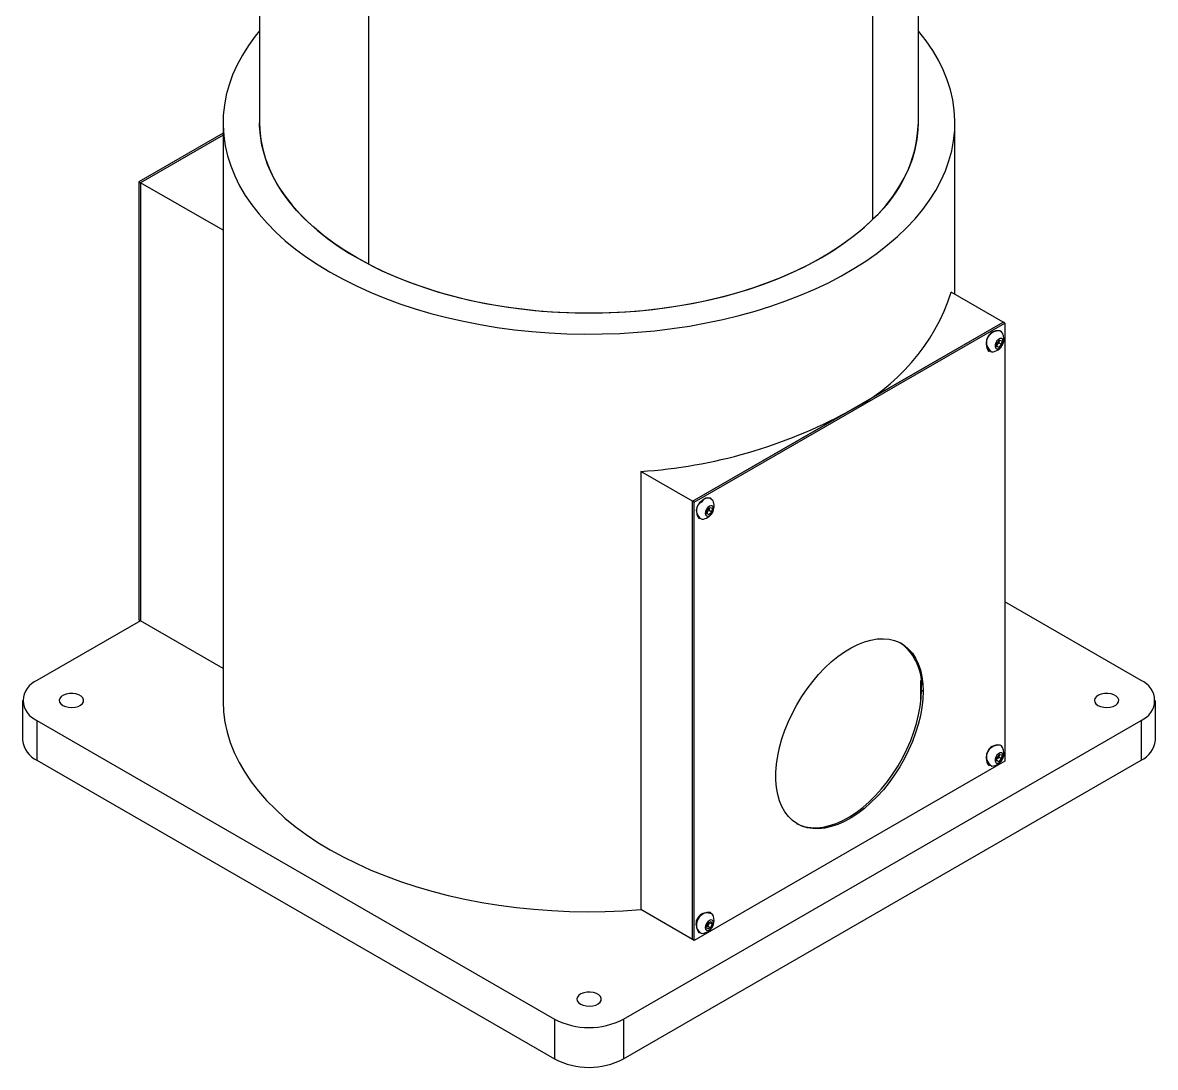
# Model space of a CAD drawing. Header units: millimetres. Extents: x 674 to 4388, y 772 to 3584.
# Drawn here: x 3126.4 to 3590.6, y 771.9 to 1200.2 of the extents above; entities that cross this region are included whole.
import ezdxf

# ---------------------------------------------------------------- set-up
doc = ezdxf.new("R2010")
doc.units = ezdxf.units.MM
doc.layers.get('0').update_dxf_attribs({"lineweight": 35})

msp = doc.modelspace()

# ---------------------------------------------------------------- linework, layer by layer
at = {"color": 7, "linetype": 'Continuous', "lineweight": 25}
for p, q in [((3223.51, 1363.24), (3223.51, 1159.11)), ((3223.51, 1363.24), (3223.51, 1159.11)), ((3493.51, 1159.25), (3493.51, 1363.38)), ((3493.51, 1159.11), (3493.51, 1363.24)), ((3474.9, 1119.77), (3474.9, 1323.9)), ((3474.9, 1119.63), (3474.9, 1323.76)), ((3268.3, 1101.13), (3268.3, 1305.27)), ((3208.51, 1159.11), (3208.51, 922.31)), ((3508.51, 1088.84), (3508.51, 1159.11)), ((3208.51, 1154.96), (3173.95, 1135.02)), ((3208.51, 1154.15), (3174.66, 1134.61)), ((3173.95, 1135.02), (3174.66, 1134.61)), ((3173.95, 1135.02), (3173.95, 955.38)), ((3174.66, 1134.61), (3174.66, 954.97)), ((3208.51, 1115.07), (3174.66, 1134.61)), ((3528.21, 1077.46), (3507, 1089.71)), ((3400.93, 1003.98), (3528.21, 1077.46)), ((3464.57, 1040.72), (3528.21, 1077.46)), ((3528.92, 1077.05), (3528.21, 1077.46)), ((3401.64, 1003.57), (3528.92, 1077.05)), ((3527.32, 1073.66), (3527.05, 1073.82)), ((3528.92, 1077.05), (3528.92, 897.41)), ((3525.51, 1067.35), (3525.62, 1068.82)), ((3525.96, 1068.36), (3525.55, 1067.91)), ((3525.62, 1068.82), (3526.73, 1070.05)), ((3526.52, 1068.98), (3525.96, 1068.36)), ((3527.62, 1068.34), (3526.51, 1067.11)), ((3526.58, 1069.72), (3526.52, 1068.98)), ((3526.52, 1068.98), (3527.62, 1068.34)), ((3526.59, 1069.89), (3526.58, 1069.72)), ((3526.73, 1070.05), (3527.73, 1069.82)), ((3527.73, 1069.82), (3527.62, 1068.34)), ((3522.3, 1065.59), (3522.57, 1065.43)), ((3526.51, 1067.11), (3525.51, 1067.35)), ((3525.53, 1067.67), (3526.51, 1067.11)), ((3400.93, 1003.98), (3464.57, 1040.72)), ((3379.72, 1016.23), (3379.72, 836.59)), ((3400.93, 1003.98), (3379.72, 1016.23)), ((3401.64, 1003.57), (3400.93, 1003.98)), ((3400.93, 824.34), (3400.93, 1003.98)), ((3401.64, 823.94), (3401.64, 1003.57)), ((3408.53, 1005.08), (3408.26, 1005.24)), ((3406.7, 998.81), (3406.86, 1000.3)), ((3407.67, 998.51), (3406.7, 998.81)), ((3406.72, 999.05), (3407.67, 998.51)), ((3407.13, 999.74), (3406.75, 999.34)), ((3406.86, 1000.3), (3407.99, 1001.5)), ((3407.7, 1000.34), (3407.13, 999.74)), ((3408.8, 999.7), (3407.67, 998.51)), ((3407.78, 1001.08), (3407.7, 1000.34)), ((3407.7, 1000.34), (3408.8, 999.7)), ((3407.8, 1001.3), (3407.78, 1001.08)), ((3407.99, 1001.5), (3408.96, 1001.2)), ((3408.96, 1001.2), (3408.8, 999.7)), ((3403.51, 997.01), (3403.78, 996.86)), ((3584.78, 930.48), (3528.92, 962.72)), ((3174.66, 954.97), (3132.23, 930.48)), ((3173.95, 955.38), (3174.66, 954.97)), ((3208.51, 935.43), (3174.66, 954.97)), ((3494.54, 922.19), (3494.54, 930.56)), ((3494.75, 926.5), (3495.46, 926.09)), ((3126.38, 922.31), (3126.38, 905.98)), ((3590.64, 905.98), (3590.64, 922.31)), ((3132.23, 914.15), (3344.37, 791.69)), ((3132.23, 914.15), (3132.23, 897.82)), ((3372.65, 791.69), (3584.78, 914.15)), ((3584.78, 914.15), (3584.78, 897.82)), ((3527.32, 903.82), (3527.05, 903.98)), ((3132.23, 897.82), (3344.37, 775.36)), ((3372.65, 775.36), (3584.78, 897.82)), ((3528.92, 897.41), (3401.64, 823.94)), ((3525.51, 897.5), (3525.62, 898.98)), ((3526.51, 897.27), (3525.51, 897.5)), ((3525.53, 897.83), (3526.51, 897.27)), ((3525.96, 898.52), (3525.55, 898.06)), ((3525.62, 898.98), (3526.73, 900.21)), ((3526.52, 899.14), (3525.96, 898.52)), ((3527.62, 898.5), (3526.51, 897.27)), ((3526.58, 899.88), (3526.52, 899.14)), ((3526.52, 899.14), (3527.62, 898.5)), ((3526.59, 900.05), (3526.58, 899.88)), ((3526.73, 900.21), (3527.73, 899.97)), ((3527.73, 899.97), (3527.62, 898.5)), ((3522.3, 895.75), (3522.57, 895.59)), ((3400.93, 824.34), (3379.72, 836.59)), ((3406.61, 829.64), (3407.36, 831.2)), ((3407.36, 831.2), (3408.57, 831.71)), ((3407.94, 831.32), (3407.57, 830.54)), ((3407.89, 831.42), (3407.94, 831.32)), ((3407.94, 831.32), (3409.04, 830.68)), ((3408.53, 835.24), (3408.26, 835.4)), ((3408.57, 831.71), (3409.04, 830.68)), ((3403.51, 827.17), (3403.78, 827.02)), ((3407.08, 828.61), (3406.61, 829.64)), ((3407.19, 829.76), (3406.66, 829.54)), ((3408.3, 829.13), (3407.08, 828.61)), ((3407.57, 830.54), (3407.19, 829.76)), ((3407.19, 829.76), (3408.3, 829.13)), ((3409.04, 830.68), (3408.3, 829.13)), ((3401.64, 823.94), (3400.93, 824.34)), ((3344.37, 791.69), (3344.37, 775.36)), ((3372.65, 791.69), (3372.65, 775.36))]:
    msp.add_line(p, q, dxfattribs=at)
at = {"color": 7, "linetype": 'Continuous', "lineweight": 25, "flags": 128}
for points in [[(3223.51, 1196.85), (3221.72, 1194.65), (3218.91, 1190.79), (3216.42, 1186.86), (3214.26, 1182.87), (3212.44, 1178.82), (3210.96, 1174.72), (3209.83, 1170.59), (3209.04, 1166.43), (3208.61, 1162.25), (3208.52, 1158.06), (3208.78, 1153.88), (3209.39, 1149.71), (3210.35, 1145.56), (3211.66, 1141.45), (3213.31, 1137.37), (3215.3, 1133.35), (3217.62, 1129.38), (3220.27, 1125.49), (3223.25, 1121.67), (3226.54, 1117.94), (3230.14, 1114.31), (3234.04, 1110.78), (3238.23, 1107.37), (3242.7, 1104.07), (3247.44, 1100.91), (3252.44, 1097.88), (3257.69, 1094.99), (3263.17, 1092.26), (3268.88, 1089.67), (3274.8, 1087.26), (3280.91, 1085), (3287.2, 1082.93), (3293.66, 1081.03), (3300.27, 1079.31), (3307.02, 1077.78), (3313.88, 1076.44), (3320.85, 1075.29), (3327.91, 1074.34), (3335.04, 1073.58), (3342.23, 1073.03), (3349.45, 1072.67), (3356.7, 1072.52), (3363.94, 1072.57), (3371.18, 1072.83), (3378.39, 1073.28), (3385.55, 1073.93), (3392.64, 1074.79), (3399.66, 1075.84), (3406.58, 1077.08), (3413.39, 1078.52), (3420.07, 1080.15), (3426.61, 1081.95), (3432.98, 1083.94), (3439.19, 1086.11), (3445.2, 1088.44), (3451.02, 1090.94), (3456.61, 1093.6), (3461.98, 1096.42), (3467.11, 1099.38), (3471.98, 1102.48), (3476.58, 1105.71), (3480.92, 1109.06), (3484.96, 1112.53), (3488.71, 1116.12), (3492.16, 1119.8), (3495.29, 1123.57), (3498.11, 1127.43), (3500.6, 1131.36), (3502.75, 1135.35), (3504.57, 1139.4), (3506.05, 1143.5), (3507.18, 1147.63), (3507.97, 1151.79), (3508.41, 1155.97), (3508.5, 1160.16), (3508.23, 1164.34), (3507.62, 1168.51), (3506.66, 1172.66), (3505.35, 1176.77), (3503.7, 1180.85), (3501.72, 1184.87), (3499.39, 1188.84), (3496.74, 1192.73), (3493.76, 1196.55), (3493.51, 1196.85)], [(3268.3, 1101.13), (3263.25, 1103.89), (3258.45, 1106.79), (3253.92, 1109.84), (3249.66, 1113.01), (3245.69, 1116.3), (3242.03, 1119.71), (3238.67, 1123.23), (3235.63, 1126.84), (3232.91, 1130.53), (3230.53, 1134.3), (3228.49, 1138.14), (3226.79, 1142.03), (3225.44, 1145.97), (3224.45, 1149.94), (3223.81, 1153.94), (3223.52, 1157.95), (3223.51, 1159.11), (3223.59, 1156.36), (3224.02, 1152.36), (3224.8, 1148.37), (3225.93, 1144.41), (3227.42, 1140.49), (3229.25, 1136.62), (3231.43, 1132.81), (3233.94, 1129.07), (3236.79, 1125.4), (3239.95, 1121.83), (3243.44, 1118.36), (3247.22, 1114.99), (3251.3, 1111.74), (3255.67, 1108.62), (3260.31, 1105.63), (3265.21, 1102.78), (3270.35, 1100.08), (3275.73, 1097.54), (3281.33, 1095.17), (3287.14, 1092.96), (3293.13, 1090.92), (3299.3, 1089.07), (3305.62, 1087.4), (3312.09, 1085.93), (3318.68, 1084.65), (3325.37, 1083.56), (3332.15, 1082.68), (3339, 1081.99), (3345.9, 1081.52), (3352.84, 1081.24), (3359.79, 1081.18), (3366.74, 1081.32), (3373.66, 1081.67), (3380.55, 1082.22), (3387.38, 1082.98), (3394.13, 1083.94), (3400.78, 1085.1), (3407.33, 1086.45), (3413.74, 1088), (3420.01, 1089.73), (3426.12, 1091.65), (3432.04, 1093.75), (3437.77, 1096.02), (3443.29, 1098.46), (3448.59, 1101.06), (3453.64, 1103.82), (3458.45, 1106.72), (3462.99, 1109.76), (3467.25, 1112.93), (3471.23, 1116.22), (3474.9, 1119.63)], [(3268.3, 1101.13), (3273.59, 1098.53), (3279.1, 1096.08), (3284.83, 1093.81), (3290.75, 1091.7), (3296.85, 1089.78), (3303.11, 1088.04), (3309.52, 1086.49), (3316.06, 1085.13), (3322.72, 1083.96), (3329.47, 1083), (3336.29, 1082.24), (3343.18, 1081.68), (3350.1, 1081.33), (3357.05, 1081.18), (3364, 1081.24), (3370.94, 1081.51), (3377.84, 1081.98), (3384.69, 1082.66), (3391.48, 1083.54), (3398.17, 1084.62), (3404.76, 1085.89), (3411.23, 1087.36), (3417.56, 1089.03), (3423.73, 1090.87), (3429.73, 1092.9), (3435.54, 1095.11), (3441.14, 1097.48), (3446.53, 1100.02), (3451.68, 1102.71), (3456.59, 1105.56), (3461.23, 1108.54), (3465.6, 1111.66), (3469.69, 1114.91), (3473.49, 1118.27), (3476.98, 1121.74), (3480.15, 1125.31), (3483, 1128.97), (3485.53, 1132.71), (3487.71, 1136.52), (3489.56, 1140.39), (3491.05, 1144.31), (3492.19, 1148.27), (3492.98, 1152.26), (3493.42, 1156.26), (3493.51, 1159.11)], [(3528.01, 1072.91), (3527.55, 1073.5), (3526.88, 1073.83)], [(3527.59, 1070.72), (3526.99, 1070.69), (3526.34, 1070.33), (3525.72, 1069.7), (3525.25, 1068.91), (3524.98, 1068.06), (3524.97, 1067.29), (3525.2, 1066.72), (3525.65, 1066.44), (3526.25, 1066.48), (3526.91, 1066.83), (3527.52, 1067.46), (3527.99, 1068.25), (3528.26, 1069.1), (3528.28, 1069.87), (3528.04, 1070.44), (3527.59, 1070.72)], [(3526.58, 1069.72), (3526.58, 1069.88), (3526.58, 1069.88)], [(3407.19, 1001.42), (3406.64, 1000.69), (3406.28, 999.85), (3406.15, 999.03), (3406.28, 998.37), (3406.64, 997.95), (3407.18, 997.84), (3407.83, 998.06), (3408.47, 998.58), (3409.01, 999.31), (3409.38, 1000.15), (3409.51, 1000.97), (3409.38, 1001.64), (3409.02, 1002.06), (3408.47, 1002.16), (3407.83, 1001.94), (3407.19, 1001.42)], [(3407.78, 1001.08), (3407.79, 1001.25), (3407.79, 1001.28)], [(3495.46, 926.09), (3495.34, 922.85), (3494.96, 919.49), (3494.34, 916.04), (3493.48, 912.53), (3492.39, 908.99), (3491.07, 905.45), (3489.53, 901.93), (3487.8, 898.47), (3485.88, 895.09), (3483.79, 891.83), (3481.54, 888.7), (3479.17, 885.74), (3476.67, 882.97), (3474.08, 880.42), (3471.42, 878.09), (3468.71, 876.02), (3465.97, 874.22), (3463.22, 872.71), (3460.49, 871.5), (3457.8, 870.59), (3455.17, 870), (3452.63, 869.73), (3450.19, 869.78), (3447.88, 870.15), (3445.71, 870.84), (3443.7, 871.85), (3441.87, 873.16), (3440.23, 874.77), (3438.81, 876.65), (3437.6, 878.8), (3436.62, 881.2), (3435.88, 883.83), (3435.38, 886.66), (3435.13, 889.68), (3435.13, 892.85), (3435.38, 896.16), (3435.88, 899.56), (3436.62, 903.05), (3437.6, 906.57), (3438.81, 910.12), (3440.23, 913.66), (3441.87, 917.15), (3443.7, 920.57), (3445.71, 923.9), (3447.88, 927.1), (3450.19, 930.14), (3452.63, 933.01), (3455.17, 935.67), (3457.8, 938.12), (3460.49, 940.32), (3463.22, 942.25), (3465.97, 943.91), (3468.71, 945.28), (3471.42, 946.34), (3474.08, 947.09), (3476.67, 947.52), (3479.17, 947.63), (3481.54, 947.42), (3483.79, 946.88), (3485.88, 946.03), (3487.8, 944.87), (3489.53, 943.41), (3491.07, 941.67), (3492.39, 939.64), (3493.48, 937.37), (3494.34, 934.85), (3494.96, 932.12), (3495.34, 929.19), (3495.46, 926.09)], [(3142.84, 920.27), (3143.92, 919.8), (3145.19, 919.51), (3146.55, 919.43), (3147.89, 919.56), (3149.12, 919.9), (3150.14, 920.42), (3150.89, 921.07), (3151.3, 921.82), (3151.35, 922.61), (3151.03, 923.37), (3150.36, 924.06), (3149.4, 924.61), (3148.21, 925), (3146.89, 925.18), (3145.53, 925.16), (3144.23, 924.92), (3143.09, 924.49), (3142.19, 923.9), (3141.61, 923.19), (3141.38, 922.41), (3141.52, 921.63), (3142.02, 920.9), (3142.84, 920.27)], [(3443.59, 871.91), (3445, 871.25), (3447.17, 870.56), (3449.48, 870.18), (3451.92, 870.13), (3454.47, 870.4), (3457.09, 871), (3459.78, 871.9), (3462.51, 873.12), (3465.26, 874.63), (3468, 876.43), (3470.71, 878.5), (3473.38, 880.82), (3475.96, 883.38), (3478.46, 886.15), (3480.84, 889.11), (3483.08, 892.24), (3485.17, 895.5), (3487.09, 898.88), (3488.83, 902.34), (3490.36, 905.86), (3491.68, 909.4), (3492.77, 912.94), (3493.63, 916.45), (3494.25, 919.9), (3494.63, 923.26), (3494.75, 926.5)], [(3567.1, 920.27), (3568.19, 919.8), (3569.46, 919.51), (3570.81, 919.43), (3572.15, 919.56), (3573.38, 919.9), (3574.41, 920.42), (3575.15, 921.07), (3575.57, 921.82), (3575.61, 922.61), (3575.29, 923.37), (3574.62, 924.06), (3573.66, 924.61), (3572.47, 925), (3571.15, 925.18), (3569.79, 925.16), (3568.49, 924.92), (3567.35, 924.49), (3566.46, 923.9), (3565.87, 923.19), (3565.64, 922.41), (3565.78, 921.63), (3566.28, 920.9), (3567.1, 920.27)], [(3208.51, 922.31), (3208.51, 921.92), (3208.72, 917.7), (3209.29, 913.48), (3210.21, 909.29), (3211.49, 905.13), (3213.12, 901.01), (3215.09, 896.94), (3217.4, 892.93), (3220.06, 888.99), (3223.04, 885.13), (3226.34, 881.36), (3229.96, 877.69), (3233.88, 874.12), (3238.1, 870.67), (3242.61, 867.34), (3247.39, 864.14), (3252.44, 861.08), (3257.74, 858.17), (3263.28, 855.41), (3269.05, 852.8), (3275.03, 850.37), (3281.21, 848.1), (3287.57, 846.01), (3294.11, 844.11), (3300.79, 842.39), (3307.62, 840.86), (3314.56, 839.52), (3321.61, 838.38), (3328.75, 837.44), (3335.95, 836.7), (3343.21, 836.17), (3350.51, 835.84), (3357.83, 835.72), (3365.15, 835.8), (3372.45, 836.09), (3379.72, 836.59)], [(3527.59, 900.88), (3526.99, 900.84), (3526.34, 900.49), (3525.72, 899.86), (3525.25, 899.07), (3524.98, 898.22), (3524.97, 897.45), (3525.2, 896.88), (3525.65, 896.6), (3526.25, 896.63), (3526.91, 896.99), (3527.52, 897.62), (3527.99, 898.41), (3528.26, 899.26), (3528.28, 900.03), (3528.04, 900.6), (3527.59, 900.88)], [(3528.01, 903.07), (3527.55, 903.66), (3526.88, 903.99)], [(3526.58, 899.88), (3526.58, 900.04), (3526.58, 900.04)], [(3409.38, 831.8), (3409.02, 832.22), (3408.47, 832.32), (3407.83, 832.1), (3407.18, 831.58), (3406.64, 830.85), (3406.28, 830.01), (3406.15, 829.19), (3406.28, 828.52), (3406.64, 828.1), (3407.19, 828), (3407.83, 828.22), (3408.47, 828.74), (3409.02, 829.48), (3409.38, 830.32), (3409.51, 831.13), (3409.38, 831.8)], [(3354.97, 797.81), (3356.06, 797.34), (3357.32, 797.05), (3358.68, 796.97), (3360.02, 797.1), (3361.25, 797.44), (3362.28, 797.95), (3363.02, 798.61), (3363.43, 799.36), (3363.48, 800.15), (3363.16, 800.91), (3362.49, 801.6), (3361.53, 802.15), (3360.34, 802.54), (3359.02, 802.72), (3357.66, 802.7), (3356.36, 802.46), (3355.22, 802.03), (3354.33, 801.43), (3353.74, 800.72), (3353.51, 799.95), (3353.65, 799.17), (3354.15, 798.44), (3354.97, 797.81)]]:
    msp.add_lwpolyline(points, dxfattribs=at)
at = {"color": 7, "linetype": 'Continuous', "lineweight": 25}
for centre, radius, start, end in [((3438.47, 1161.06), 55.07, 311.4207, 358.1128), ((3427.8, 1115.44), 83.28, 296.2059, 342.0012), ((3526.55, 1068.62), 5.22, 84.4612, 215.5441), ((3526.11, 1069.19), 4.71, 80.5473, 237.4036), ((3523.26, 1070.52), 5.32, 335.693, 26.6643), ((3523.26, 1070.52), 5.32, 273.3411, 335.693), ((3524.56, 1069.59), 1.86, 302.3613, 318.7127), ((3524.2, 1069.98), 2.39, 317.6125, 353.7736), ((3366.59, 1220.96), 205.15, 273.6703, 298.5306), ((3407.35, 999.97), 4.85, 124.4836, 217.6734), ((3406.44, 1000.2), 3.94, 113.5106, 244.9861), ((3407.26, 1002.2), 3.19, 71.8361, 146.4475), ((3404.47, 1001.94), 5.32, 273.3411, 26.6643), ((3407.21, 1002.66), 2.61, 39.7893, 153.7147), ((3405.77, 1001), 1.85, 302.2726, 317.0113), ((3405.38, 1001.41), 2.42, 316.3861, 352.2473), ((3473.51, 928.7), 21.36, 354.0932, 53.3289), ((3135.41, 922.31), 8.76, 111.2683, 248.7317), ((3581.6, 922.31), 8.76, 291.2683, 68.7317), ((3136.3, 906.92), 9.97, 185.3883, 245.9319), ((3580.72, 906.92), 9.97, 294.0681, 354.6117), ((3526.55, 898.78), 5.22, 84.4612, 215.5441), ((3526.11, 899.35), 4.71, 80.5473, 237.4036), ((3523.26, 900.68), 5.32, 335.693, 26.6643), ((3523.26, 900.68), 5.32, 273.3411, 335.693), ((3524.56, 899.75), 1.86, 302.3613, 318.7127), ((3524.2, 900.13), 2.39, 317.6125, 353.7736), ((3406.79, 830.76), 4.45, 56.966, 243.0394), ((3407.75, 830.2), 5.22, 84.4457, 215.5597), ((3405.72, 831.47), 2.07, 333.3052, 357.512), ((3404.47, 832.1), 5.32, 316.564, 26.6643), ((3404.47, 832.1), 5.32, 273.3411, 316.564), ((3405.59, 831.42), 2.17, 299.7178, 335.9765), ((3358.51, 818.84), 30.62, 242.4914, 297.5086), ((3358.51, 802.51), 30.62, 242.4914, 297.5086)]:
    msp.add_arc(centre, radius, start, end, dxfattribs=at)

doc.saveas('drawing.dxf')
